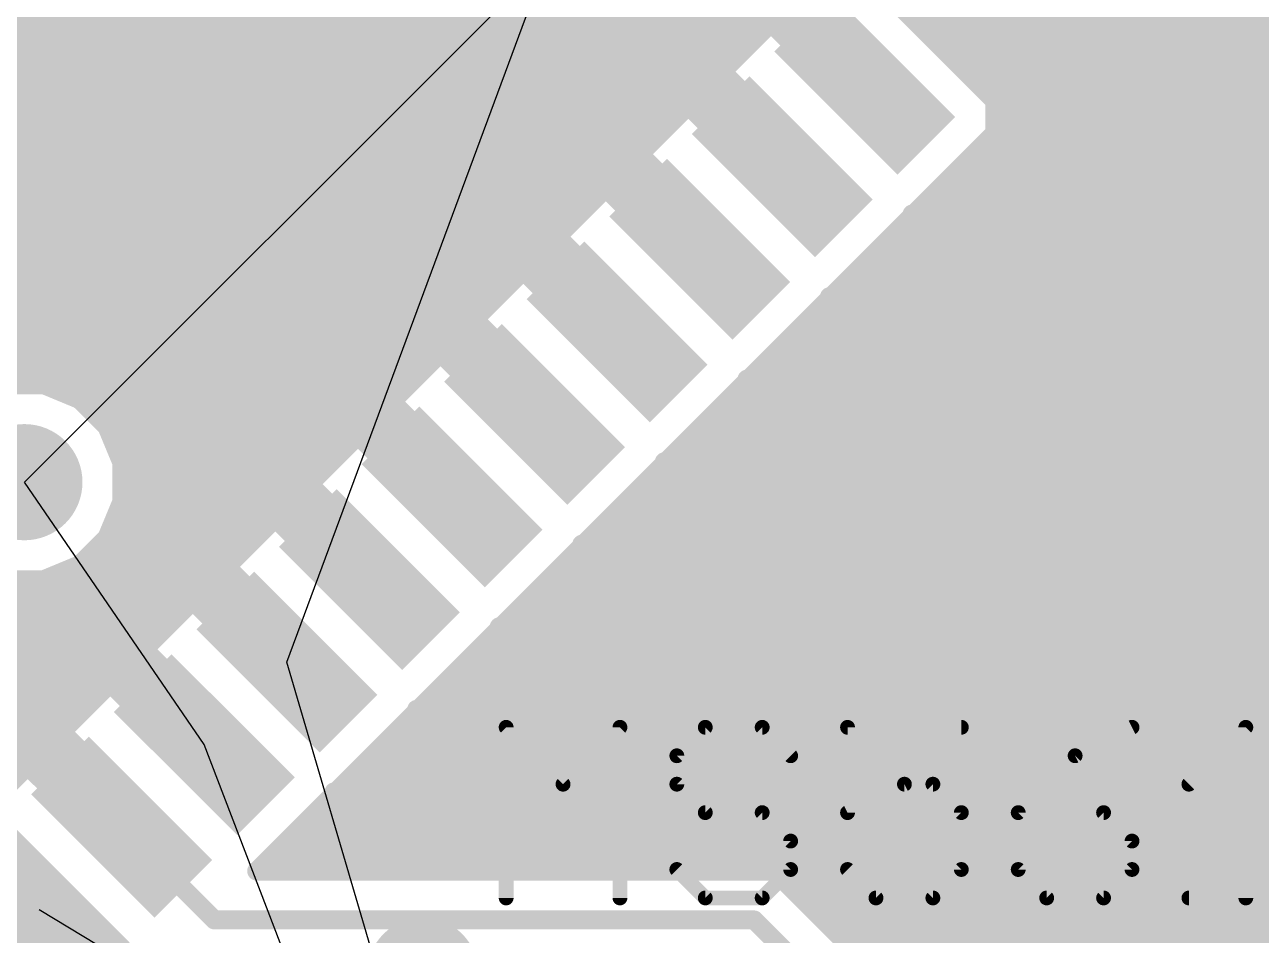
# Model space of a CAD drawing. Extents: x -13 to 61, y -28 to 85.
# Drawn here: x 29 to 37.47, y 50.89 to 57.14 of the extents above; entities that cross this region are included whole.
import ezdxf

# ---------------------------------------------------------------- set-up
doc = ezdxf.new("R2010")
doc.units = 0
for name, color, linetype in [('1', 22, 'CONTINUOUS'), ('18', 82, 'CONTINUOUS'), ('19', 53, 'CONTINUOUS'), ('21', 253, 'CONTINUOUS'), ('25', 253, 'CONTINUOUS'), ('51', 253, 'CONTINUOUS')]:
    doc.layers.add(name, color=color, linetype=linetype)

# ---------------------------------------------------------------- blocks, each defined once
blk = doc.blocks.new('RECT')
blk.add_solid([(-0.5, -0.5), (0.5, -0.5), (-0.5, 0.5), (0.5, 0.5)])
blk = doc.blocks.new('ROUNDV')
at = {"const_width": 0.5}
blk.add_lwpolyline([(0, -0.25, 1), (0, 0.25, 1), (0, -0.25)], format="xyb", dxfattribs=at)

msp = doc.modelspace()

# ---------------------------------------------------------------- linework, layer by layer
at = {"layer": '1'}
for points, const_width in [([(34.4217, 57.6168), (33.8684, 57.0635)], 0.13), ([(35.6477, 56.6145), (34.6454, 57.6168)], 0.13), ([(15.9951, 57.2), (34.0049, 57.2)], 0.13), ([(35.0622, 57.2), (49.3508, 57.2)], 0.13), ([(16.1251, 57.07), (33.8749, 57.07)], 0.13), ([(33.856, 57.0512), (33.3028, 56.4979)], 0.13), ([(33.8684, 57.0512), (33.856, 57.0512)], 0.13), ([(33.8684, 57.0635), (33.8684, 57.0512)], 0.13), ([(35.1922, 57.07), (49.3508, 57.07)], 0.13), ([(16.2551, 56.94), (33.7449, 56.94)], 0.13), ([(35.3222, 56.94), (49.3508, 56.94)], 0.13), ([(16.3851, 56.81), (33.6149, 56.81)], 0.13), ([(35.4522, 56.81), (49.3508, 56.81)], 0.13), ([(16.5151, 56.68), (33.4849, 56.68)], 0.13), ([(35.5822, 56.68), (49.3508, 56.68)], 0.13), ([(35.6477, 56.3909), (35.6477, 56.6145)], 0.13), ([(16.6451, 56.55), (33.3549, 56.55)], 0.13), ([(35.6477, 56.55), (49.3508, 56.55)], 0.13), ([(33.2904, 56.4855), (32.7371, 55.9322)], 0.13), ([(33.3028, 56.4855), (33.2904, 56.4855)], 0.13), ([(33.3028, 56.4979), (33.3028, 56.4855)], 0.13), ([(16.7751, 56.42), (33.2249, 56.42)], 0.13), ([(35.0944, 55.8376), (35.6477, 56.3909)], 0.13), ([(35.6477, 56.42), (49.3508, 56.42)], 0.13), ([(16.9051, 56.29), (33.0949, 56.29)], 0.13), ([(35.5468, 56.29), (49.3508, 56.29)], 0.13), ([(17.0351, 56.16), (32.9649, 56.16)], 0.13), ([(35.4168, 56.16), (49.3508, 56.16)], 0.13), ([(17.1651, 56.03), (32.8349, 56.03)], 0.13), ([(35.2868, 56.03), (49.3508, 56.03)], 0.13), ([(32.7371, 55.9322), (32.7371, 55.9198)], 0.13), ([(17.2951, 55.9), (32.7049, 55.9)], 0.13), ([(32.7247, 55.9198), (32.1714, 55.3665)], 0.13), ([(32.7371, 55.9198), (32.7247, 55.9198)], 0.13), ([(35.1568, 55.9), (49.3508, 55.9)], 0.13), ([(17.4251, 55.77), (32.5749, 55.77)], 0.13), ([(34.5287, 55.2719), (35.082, 55.8252)], 0.13), ([(35.0268, 55.77), (49.3508, 55.77)], 0.13), ([(35.082, 55.8252), (35.082, 55.8376)], 0.13), ([(35.082, 55.8376), (35.0944, 55.8376)], 0.13), ([(17.5551, 55.64), (32.4449, 55.64)], 0.13), ([(34.8968, 55.64), (49.3508, 55.64)], 0.13), ([(17.6851, 55.51), (32.3149, 55.51)], 0.13), ([(34.7668, 55.51), (49.3508, 55.51)], 0.13), ([(17.8151, 55.38), (32.1849, 55.38)], 0.13), ([(32.159, 55.3541), (31.6057, 54.8008)], 0.13), ([(32.1714, 55.3541), (32.159, 55.3541)], 0.13), ([(32.1714, 55.3665), (32.1714, 55.3541)], 0.13), ([(34.6368, 55.38), (49.3508, 55.38)], 0.13), ([(33.963, 54.7062), (34.5163, 55.2595)], 0.13), ([(34.5163, 55.2595), (34.5163, 55.2719)], 0.13), ([(34.5163, 55.2719), (34.5287, 55.2719)], 0.13), ([(17.9451, 55.25), (32.0549, 55.25)], 0.13), ([(34.5068, 55.25), (49.3508, 55.25)], 0.13), ([(18.0751, 55.12), (31.9249, 55.12)], 0.13), ([(34.3768, 55.12), (49.3508, 55.12)], 0.13), ([(18.2051, 54.99), (31.7949, 54.99)], 0.13), ([(34.2468, 54.99), (49.3508, 54.99)], 0.13), ([(18.3351, 54.86), (31.6649, 54.86)], 0.13), ([(34.1168, 54.86), (49.3508, 54.86)], 0.13), ([(31.5933, 54.7884), (31.04, 54.2351)], 0.13), ([(31.6057, 54.7884), (31.5933, 54.7884)], 0.13), ([(31.6057, 54.8008), (31.6057, 54.7884)], 0.13), ([(18.4651, 54.73), (31.5349, 54.73)], 0.13), ([(29.1329, 54.6682), (28.8671, 54.6682)], 0.13), ([(29.3785, 54.5665), (29.1329, 54.6682)], 0.13), ([(33.3974, 54.1405), (33.9507, 54.6938)], 0.13), ([(33.9507, 54.6938), (33.9507, 54.7062)], 0.13), ([(33.9507, 54.7062), (33.963, 54.7062)], 0.13), ([(33.9868, 54.73), (49.3508, 54.73)], 0.13), ([(29.2976, 54.6), (31.4049, 54.6)], 0.13), ([(33.8568, 54.6), (49.3508, 54.6)], 0.13), ([(29.5665, 54.3785), (29.3785, 54.5665)], 0.13), ([(29.475, 54.47), (31.2749, 54.47)], 0.13), ([(33.7268, 54.47), (49.3508, 54.47)], 0.13), ([(29.6682, 54.1329), (29.5665, 54.3785)], 0.13), ([(29.5824, 54.34), (31.1449, 54.34)], 0.13), ([(33.5968, 54.34), (49.3508, 54.34)], 0.13), ([(29.6363, 54.21), (31.0149, 54.21)], 0.13), ([(31.0276, 54.2227), (30.4743, 53.6694)], 0.13), ([(31.04, 54.2227), (31.0276, 54.2227)], 0.13), ([(31.04, 54.2351), (31.04, 54.2227)], 0.13), ([(33.4668, 54.21), (49.3508, 54.21)], 0.13), ([(29.6682, 53.8671), (29.6682, 54.1329)], 0.13), ([(29.6682, 54.08), (30.8849, 54.08)], 0.13), ([(32.8317, 53.5748), (33.385, 54.1281)], 0.13), ([(33.3368, 54.08), (49.3508, 54.08)], 0.13), ([(33.385, 54.1281), (33.385, 54.1405)], 0.13), ([(33.385, 54.1405), (33.3974, 54.1405)], 0.13), ([(29.6682, 53.95), (30.7549, 53.95)], 0.13), ([(33.2068, 53.95), (49.3508, 53.95)], 0.13), ([(29.5665, 53.6215), (29.6682, 53.8671)], 0.13), ([(29.6487, 53.82), (30.6249, 53.82)], 0.13), ([(33.0768, 53.82), (49.3508, 53.82)], 0.13), ([(29.5948, 53.69), (30.4949, 53.69)], 0.13), ([(30.4619, 53.657), (29.9086, 53.1038)], 0.13), ([(30.4743, 53.657), (30.4619, 53.657)], 0.13), ([(30.4743, 53.6694), (30.4743, 53.657)], 0.13), ([(32.9468, 53.69), (49.3508, 53.69)], 0.13), ([(29.3785, 53.4335), (29.5665, 53.6215)], 0.13), ([(29.505, 53.56), (30.3649, 53.56)], 0.13), ([(32.266, 53.0091), (32.8193, 53.5624)], 0.13), ([(32.8168, 53.56), (49.3508, 53.56)], 0.13), ([(32.8193, 53.5624), (32.8193, 53.5748)], 0.13), ([(32.8193, 53.5748), (32.8317, 53.5748)], 0.13), ([(29.1329, 53.3318), (29.3785, 53.4335)], 0.13), ([(29.37, 53.43), (30.2349, 53.43)], 0.13), ([(32.6868, 53.43), (49.3508, 53.43)], 0.13), ([(28.8671, 53.3318), (29.1329, 53.3318)], 0.13), ([(19.8951, 53.3), (30.1049, 53.3)], 0.13), ([(32.5568, 53.3), (49.3508, 53.3)], 0.13), ([(20.0251, 53.17), (29.9749, 53.17)], 0.13), ([(32.4268, 53.17), (49.3508, 53.17)], 0.13), ([(29.8962, 53.0914), (29.343, 52.5381)], 0.13), ([(29.9086, 53.0914), (29.8962, 53.0914)], 0.13), ([(29.9086, 53.1038), (29.9086, 53.0914)], 0.13), ([(20.1551, 53.04), (29.8449, 53.04)], 0.13), ([(31.7003, 52.4435), (32.2536, 52.9967)], 0.13), ([(32.2536, 52.9967), (32.2536, 53.0091)], 0.13), ([(32.2536, 53.0091), (32.266, 53.0091)], 0.13), ([(32.2968, 53.04), (49.3508, 53.04)], 0.13), ([(20.2851, 52.91), (29.7149, 52.91)], 0.13), ([(32.1668, 52.91), (49.3508, 52.91)], 0.13), ([(20.4151, 52.78), (29.5849, 52.78)], 0.13), ([(32.0368, 52.78), (49.3508, 52.78)], 0.13), ([(20.5451, 52.65), (29.4549, 52.65)], 0.13), ([(31.9068, 52.65), (49.3508, 52.65)], 0.13), ([(20.6751, 52.52), (29.3249, 52.52)], 0.13), ([(29.3306, 52.5257), (28.7773, 51.9724)], 0.13), ([(29.343, 52.5257), (29.3306, 52.5257)], 0.13), ([(29.343, 52.5381), (29.343, 52.5257)], 0.13), ([(31.7768, 52.52), (49.3508, 52.52)], 0.13), ([(20.8051, 52.39), (29.1949, 52.39)], 0.13), ([(31.1346, 51.8778), (31.6879, 52.4311)], 0.13), ([(31.6468, 52.39), (49.3508, 52.39)], 0.13), ([(31.6879, 52.4311), (31.6879, 52.4435)], 0.13), ([(31.6879, 52.4435), (31.7003, 52.4435)], 0.13), ([(20.9351, 52.26), (29.0649, 52.26)], 0.13), ([(31.5168, 52.26), (49.3508, 52.26)], 0.13), ([(31.3868, 52.13), (49.3508, 52.13)], 0.13), ([(31.2568, 52), (49.3508, 52)], 0.13), ([(31.1222, 51.8654), (31.1222, 51.8778)], 0.13), ([(31.1222, 51.8778), (31.1346, 51.8778)], 0.13), ([(31.1222, 51.87), (49.3508, 51.87)], 0.13), ([(30.5918, 51.335), (31.1222, 51.8654)], 0.13), ([(29.6669, 51.636), (29.6669, 51.6231)], 0.254), ([(30.9968, 51.74), (49.3508, 51.74)], 0.13), ([(29.6669, 51.636), (30.3029, 51)], 0.13), ([(30.8668, 51.61), (49.3508, 51.61)], 0.13), ([(30.7368, 51.48), (49.3508, 51.48)], 0.13), ([(34.1388, 51.335), (30.5918, 51.335)], 0.13), ([(30.6068, 51.35), (49.3508, 51.35)], 0.13), ([(34.9538, 50.52), (34.1388, 51.335)], 0.13), ([(34.2538, 51.22), (49.3508, 51.22)], 0.13), ([(34.3838, 51.09), (49.3508, 51.09)], 0.13), ([(30.3029, 51), (34, 51)], 0.13), ([(34, 51), (35, 50)], 0.13), ([(34.5138, 50.96), (49.3508, 50.96)], 0.13), ([(34.6438, 50.83), (49.3508, 50.83)], 0.13)]:
    msp.add_lwpolyline(points, dxfattribs=dict(at, const_width=const_width))
for points, const_width in [([(34.0049, 57.1675, 1), (34.0049, 57.2325)], 0.065), ([(35.0622, 57.2325, 1), (35.0622, 57.1675)], 0.065), ([(33.856, 57.0837, 1), (33.856, 57.0187)], 0.065), ([(33.879, 57.0282, 1), (33.8331, 57.0741)], 0.065), ([(33.9009, 57.0635, 1), (33.8359, 57.0635)], 0.065), ([(33.8455, 57.0865, 1), (33.8914, 57.0406)], 0.065), ([(33.8684, 57.0187, 1), (33.8684, 57.0837)], 0.065), ([(33.8749, 57.0375, 1), (33.8749, 57.1025)], 0.065), ([(35.1922, 57.1025, 1), (35.1922, 57.0375)], 0.065), ([(33.8359, 57.0512, 1), (33.9009, 57.0512)], 0.065), ([(33.7449, 56.9075, 1), (33.7449, 56.9725)], 0.065), ([(35.3222, 56.9725, 1), (35.3222, 56.9075)], 0.065), ([(33.6149, 56.7775, 1), (33.6149, 56.8425)], 0.065), ([(35.4522, 56.8425, 1), (35.4522, 56.7775)], 0.065), ([(33.4849, 56.6475, 1), (33.4849, 56.7125)], 0.065), ([(35.5822, 56.7125, 1), (35.5822, 56.6475)], 0.065), ([(35.6802, 56.6145, 1), (35.6152, 56.6145)], 0.065), ([(33.3549, 56.5175, 1), (33.3549, 56.5825)], 0.065), ([(35.6477, 56.5825, 1), (35.6477, 56.5175)], 0.065), ([(35.6247, 56.5916, 1), (35.6707, 56.6375)], 0.065), ([(33.2904, 56.518, 1), (33.2904, 56.453)], 0.065), ([(33.3133, 56.4625, 1), (33.2674, 56.5084)], 0.065), ([(33.3353, 56.4979, 1), (33.2703, 56.4979)], 0.065), ([(33.2798, 56.5208, 1), (33.3257, 56.4749)], 0.065), ([(33.2703, 56.4855, 1), (33.3353, 56.4855)], 0.065), ([(33.3028, 56.453, 1), (33.3028, 56.518)], 0.065), ([(33.2249, 56.3875, 1), (33.2249, 56.4525)], 0.065), ([(35.6477, 56.4525, 1), (35.6477, 56.3875)], 0.065), ([(35.6152, 56.3909, 1), (35.6802, 56.3909)], 0.065), ([(35.6707, 56.3679, 1), (35.6247, 56.4138)], 0.065), ([(33.0949, 56.2575, 1), (33.0949, 56.3225)], 0.065), ([(35.5468, 56.3225, 1), (35.5468, 56.2575)], 0.065), ([(32.9649, 56.1275, 1), (32.9649, 56.1925)], 0.065), ([(35.4168, 56.1925, 1), (35.4168, 56.1275)], 0.065), ([(32.8349, 55.9975, 1), (32.8349, 56.0625)], 0.065), ([(35.2868, 56.0625, 1), (35.2868, 55.9975)], 0.065), ([(32.7696, 55.9322, 1), (32.7046, 55.9322)], 0.065), ([(32.7247, 55.9523, 1), (32.7247, 55.8873)], 0.065), ([(32.7476, 55.8968, 1), (32.7017, 55.9428)], 0.065), ([(32.7141, 55.9552, 1), (32.76, 55.9092)], 0.065), ([(32.7046, 55.9198, 1), (32.7696, 55.9198)], 0.065), ([(32.7049, 55.8675, 1), (32.7049, 55.9325)], 0.065), ([(32.7371, 55.8873, 1), (32.7371, 55.9523)], 0.065), ([(35.1568, 55.9325, 1), (35.1568, 55.8675)], 0.065), ([(32.5749, 55.7375, 1), (32.5749, 55.8025)], 0.065), ([(35.0268, 55.8025, 1), (35.0268, 55.7375)], 0.065), ([(35.1145, 55.8376, 1), (35.0495, 55.8376)], 0.065), ([(35.082, 55.8701, 1), (35.082, 55.8051)], 0.065), ([(35.0495, 55.8252, 1), (35.1145, 55.8252)], 0.065), ([(35.105, 55.8022, 1), (35.059, 55.8482)], 0.065), ([(35.0714, 55.8605, 1), (35.1174, 55.8146)], 0.065), ([(35.0944, 55.8051, 1), (35.0944, 55.8701)], 0.065), ([(32.4449, 55.6075, 1), (32.4449, 55.6725)], 0.065), ([(34.8968, 55.6725, 1), (34.8968, 55.6075)], 0.065), ([(32.3149, 55.4775, 1), (32.3149, 55.5425)], 0.065), ([(34.7668, 55.5425, 1), (34.7668, 55.4775)], 0.065), ([(32.159, 55.3866, 1), (32.159, 55.3216)], 0.065), ([(32.182, 55.3311, 1), (32.136, 55.3771)], 0.065), ([(32.2039, 55.3665, 1), (32.1389, 55.3665)], 0.065), ([(32.1484, 55.3895, 1), (32.1944, 55.3435)], 0.065), ([(32.1714, 55.3216, 1), (32.1714, 55.3866)], 0.065), ([(32.1849, 55.3475, 1), (32.1849, 55.4125)], 0.065), ([(34.6368, 55.4125, 1), (34.6368, 55.3475)], 0.065), ([(32.1389, 55.3541, 1), (32.2039, 55.3541)], 0.065), ([(34.5488, 55.2719, 1), (34.4838, 55.2719)], 0.065), ([(34.5163, 55.3044, 1), (34.5163, 55.2394)], 0.065), ([(34.5393, 55.2365, 1), (34.4934, 55.2825)], 0.065), ([(34.5058, 55.2949, 1), (34.5517, 55.2489)], 0.065), ([(34.5287, 55.2394, 1), (34.5287, 55.3044)], 0.065), ([(32.0549, 55.2175, 1), (32.0549, 55.2825)], 0.065), ([(34.5068, 55.2825, 1), (34.5068, 55.2175)], 0.065), ([(34.4838, 55.2595, 1), (34.5488, 55.2595)], 0.065), ([(31.9249, 55.0875, 1), (31.9249, 55.1525)], 0.065), ([(34.3768, 55.1525, 1), (34.3768, 55.0875)], 0.065), ([(31.7949, 54.9575, 1), (31.7949, 55.0225)], 0.065), ([(34.2468, 55.0225, 1), (34.2468, 54.9575)], 0.065), ([(31.6649, 54.8275, 1), (31.6649, 54.8925)], 0.065), ([(34.1168, 54.8925, 1), (34.1168, 54.8275)], 0.065), ([(31.5933, 54.8209, 1), (31.5933, 54.7559)], 0.065), ([(31.6163, 54.7654, 1), (31.5703, 54.8114)], 0.065), ([(31.6382, 54.8008, 1), (31.5732, 54.8008)], 0.065), ([(31.5827, 54.8238, 1), (31.6287, 54.7778)], 0.065), ([(31.5732, 54.7884, 1), (31.6382, 54.7884)], 0.065), ([(31.6057, 54.7559, 1), (31.6057, 54.8209)], 0.065), ([(29.1453, 54.6982, 1), (29.1205, 54.6382)], 0.065), ([(29.1329, 54.6357, 1), (29.1329, 54.7007)], 0.065), ([(31.5349, 54.6975, 1), (31.5349, 54.7625)], 0.065), ([(33.9832, 54.7062, 1), (33.9182, 54.7062)], 0.065), ([(33.9507, 54.7387, 1), (33.9507, 54.6737)], 0.065), ([(33.9182, 54.6938, 1), (33.9832, 54.6938)], 0.065), ([(33.9736, 54.6708, 1), (33.9277, 54.7168)], 0.065), ([(33.9401, 54.7292, 1), (33.986, 54.6832)], 0.065), ([(33.9868, 54.7625, 1), (33.9868, 54.6975)], 0.065), ([(33.963, 54.6737, 1), (33.963, 54.7387)], 0.065), ([(29.2976, 54.6325, 1), (29.2976, 54.5675)], 0.065), ([(31.4049, 54.5675, 1), (31.4049, 54.6325)], 0.065), ([(33.8568, 54.6325, 1), (33.8568, 54.5675)], 0.065), ([(29.4015, 54.5894, 1), (29.3555, 54.5435)], 0.065), ([(29.3661, 54.5364, 1), (29.3909, 54.5965)], 0.065), ([(29.475, 54.5025, 1), (29.475, 54.4375)], 0.065), ([(31.2749, 54.4375, 1), (31.2749, 54.5025)], 0.065), ([(33.7268, 54.5025, 1), (33.7268, 54.4375)], 0.065), ([(29.5965, 54.3909, 1), (29.5364, 54.3661)], 0.065), ([(29.5435, 54.3555, 1), (29.5894, 54.4015)], 0.065), ([(29.5824, 54.3725, 1), (29.5824, 54.3075)], 0.065), ([(31.1449, 54.3075, 1), (31.1449, 54.3725)], 0.065), ([(33.5968, 54.3725, 1), (33.5968, 54.3075)], 0.065), ([(29.6363, 54.2425, 1), (29.6363, 54.1775)], 0.065), ([(31.0276, 54.2552, 1), (31.0276, 54.1902)], 0.065), ([(31.0506, 54.1997, 1), (31.0046, 54.2457)], 0.065), ([(31.0725, 54.2351, 1), (31.0075, 54.2351)], 0.065), ([(31.017, 54.2581, 1), (31.063, 54.2121)], 0.065), ([(31.0075, 54.2227, 1), (31.0725, 54.2227)], 0.065), ([(31.0149, 54.1775, 1), (31.0149, 54.2425)], 0.065), ([(31.04, 54.1902, 1), (31.04, 54.2552)], 0.065), ([(33.4668, 54.2425, 1), (33.4668, 54.1775)], 0.065), ([(29.7007, 54.1329, 1), (29.6357, 54.1329)], 0.065), ([(29.6682, 54.1125, 1), (29.6682, 54.0475)], 0.065), ([(29.6382, 54.1205, 1), (29.6982, 54.1453)], 0.065), ([(30.8849, 54.0475, 1), (30.8849, 54.1125)], 0.065), ([(33.3368, 54.1125, 1), (33.3368, 54.0475)], 0.065), ([(33.4175, 54.1405, 1), (33.3525, 54.1405)], 0.065), ([(33.385, 54.173, 1), (33.385, 54.108)], 0.065), ([(33.3525, 54.1281, 1), (33.4175, 54.1281)], 0.065), ([(33.4079, 54.1051, 1), (33.362, 54.1511)], 0.065), ([(33.3744, 54.1635, 1), (33.4203, 54.1175)], 0.065), ([(33.3974, 54.108, 1), (33.3974, 54.173)], 0.065), ([(29.6682, 53.9825, 1), (29.6682, 53.9175)], 0.065), ([(30.7549, 53.9175, 1), (30.7549, 53.9825)], 0.065), ([(33.2068, 53.9825, 1), (33.2068, 53.9175)], 0.065), ([(29.6487, 53.8525, 1), (29.6487, 53.7875)], 0.065), ([(29.6357, 53.8671, 1), (29.7007, 53.8671)], 0.065), ([(29.6982, 53.8546, 1), (29.6382, 53.8795)], 0.065), ([(30.6249, 53.7875, 1), (30.6249, 53.8525)], 0.065), ([(33.0768, 53.8525, 1), (33.0768, 53.7875)], 0.065), ([(29.5948, 53.7225, 1), (29.5948, 53.6575)], 0.065), ([(30.4619, 53.6895, 1), (30.4619, 53.6245)], 0.065), ([(30.4849, 53.6341, 1), (30.4389, 53.68)], 0.065), ([(30.5068, 53.6694, 1), (30.4418, 53.6694)], 0.065), ([(30.4513, 53.6924, 1), (30.4973, 53.6465)], 0.065), ([(30.4743, 53.6245, 1), (30.4743, 53.6895)], 0.065), ([(30.4949, 53.6575, 1), (30.4949, 53.7225)], 0.065), ([(32.9468, 53.7225, 1), (32.9468, 53.6575)], 0.065), ([(29.505, 53.5925, 1), (29.505, 53.5275)], 0.065), ([(29.5364, 53.6339, 1), (29.5965, 53.6091)], 0.065), ([(29.5894, 53.5985, 1), (29.5435, 53.6445)], 0.065), ([(30.3649, 53.5275, 1), (30.3649, 53.5925)], 0.065), ([(30.4418, 53.657, 1), (30.5068, 53.657)], 0.065), ([(32.8168, 53.5925, 1), (32.8168, 53.5275)], 0.065), ([(32.8518, 53.5748, 1), (32.7868, 53.5748)], 0.065), ([(32.8193, 53.6073, 1), (32.8193, 53.5423)], 0.065), ([(32.8423, 53.5395, 1), (32.7963, 53.5854)], 0.065), ([(32.8087, 53.5978, 1), (32.8547, 53.5518)], 0.065), ([(32.8317, 53.5423, 1), (32.8317, 53.6073)], 0.065), ([(32.7868, 53.5624, 1), (32.8518, 53.5624)], 0.065), ([(29.37, 53.4625, 1), (29.37, 53.3975)], 0.065), ([(29.3555, 53.4565, 1), (29.4015, 53.4105)], 0.065), ([(29.3909, 53.4035, 1), (29.3661, 53.4636)], 0.065), ([(30.2349, 53.3975, 1), (30.2349, 53.4625)], 0.065), ([(32.6868, 53.4625, 1), (32.6868, 53.3975)], 0.065), ([(29.1205, 53.3618, 1), (29.1453, 53.3018)], 0.065), ([(29.1329, 53.2993, 1), (29.1329, 53.3643)], 0.065), ([(30.1049, 53.2675, 1), (30.1049, 53.3325)], 0.065), ([(32.5568, 53.3325, 1), (32.5568, 53.2675)], 0.065), ([(29.9749, 53.1375, 1), (29.9749, 53.2025)], 0.065), ([(32.4268, 53.2025, 1), (32.4268, 53.1375)], 0.065), ([(29.8962, 53.1239, 1), (29.8962, 53.0589)], 0.065), ([(29.9192, 53.0684, 1), (29.8733, 53.1143)], 0.065), ([(29.9411, 53.1038, 1), (29.8761, 53.1038)], 0.065), ([(29.8761, 53.0914, 1), (29.9411, 53.0914)], 0.065), ([(29.8857, 53.1267, 1), (29.9316, 53.0808)], 0.065), ([(29.9086, 53.0589, 1), (29.9086, 53.1239)], 0.065), ([(29.8449, 53.0075, 1), (29.8449, 53.0725)], 0.065), ([(32.2861, 53.0091, 1), (32.2211, 53.0091)], 0.065), ([(32.2536, 53.0416, 1), (32.2536, 52.9766)], 0.065), ([(32.2766, 52.9738, 1), (32.2306, 53.0197)], 0.065), ([(32.243, 53.0321, 1), (32.289, 52.9862)], 0.065), ([(32.2968, 53.0725, 1), (32.2968, 53.0075)], 0.065), ([(32.266, 52.9766, 1), (32.266, 53.0416)], 0.065), ([(29.7149, 52.8775, 1), (29.7149, 52.9425)], 0.065), ([(32.1668, 52.9425, 1), (32.1668, 52.8775)], 0.065), ([(32.2211, 52.9967, 1), (32.2861, 52.9967)], 0.065), ([(29.5849, 52.7475, 1), (29.5849, 52.8125)], 0.065), ([(32.0368, 52.8125, 1), (32.0368, 52.7475)], 0.065), ([(29.4549, 52.6175, 1), (29.4549, 52.6825)], 0.065), ([(31.9068, 52.6825, 1), (31.9068, 52.6175)], 0.065), ([(29.3306, 52.5582, 1), (29.3306, 52.4932)], 0.065), ([(29.3535, 52.5027, 1), (29.3076, 52.5487)], 0.065), ([(29.3755, 52.5381, 1), (29.3105, 52.5381)], 0.065), ([(29.32, 52.561, 1), (29.3659, 52.5151)], 0.065), ([(29.3105, 52.5257, 1), (29.3755, 52.5257)], 0.065), ([(29.3249, 52.4875, 1), (29.3249, 52.5525)], 0.065), ([(29.343, 52.4932, 1), (29.343, 52.5582)], 0.065), ([(31.7768, 52.5525, 1), (31.7768, 52.4875)], 0.065), ([(29.1949, 52.3575, 1), (29.1949, 52.4225)], 0.065), ([(31.6468, 52.4225, 1), (31.6468, 52.3575)], 0.065), ([(31.7204, 52.4435, 1), (31.6554, 52.4435)], 0.065), ([(31.6879, 52.476, 1), (31.6879, 52.411)], 0.065), ([(31.6554, 52.4311, 1), (31.7204, 52.4311)], 0.065), ([(31.7109, 52.4081, 1), (31.6649, 52.454)], 0.065), ([(31.6773, 52.4664, 1), (31.7233, 52.4205)], 0.065), ([(31.7003, 52.411, 1), (31.7003, 52.476)], 0.065), ([(29.0649, 52.2275, 1), (29.0649, 52.2925)], 0.065), ([(31.5168, 52.2925, 1), (31.5168, 52.2275)], 0.065), ([(31.3868, 52.1625, 1), (31.3868, 52.0975)], 0.065), ([(31.2568, 52.0325, 1), (31.2568, 51.9675)], 0.065), ([(31.1547, 51.8778, 1), (31.0897, 51.8778)], 0.065), ([(31.1222, 51.9103, 1), (31.1222, 51.8453)], 0.065), ([(31.1222, 51.9025, 1), (31.1222, 51.8375)], 0.065), ([(31.1116, 51.9008, 1), (31.1576, 51.8548)], 0.065), ([(31.1346, 51.8453, 1), (31.1346, 51.9103)], 0.065), ([(31.0897, 51.8654, 1), (31.1547, 51.8654)], 0.065), ([(31.1452, 51.8424, 1), (31.0992, 51.8884)], 0.065), ([(29.7304, 51.636, 1), (29.6034, 51.636)], 0.127), ([(30.9968, 51.7725, 1), (30.9968, 51.7075)], 0.065), ([(29.6034, 51.6231, 1), (29.7304, 51.6231)], 0.127), ([(29.6899, 51.659, 1), (29.6439, 51.6131)], 0.065), ([(30.8668, 51.6425, 1), (30.8668, 51.5775)], 0.065), ([(30.7368, 51.5125, 1), (30.7368, 51.4475)], 0.065), ([(30.5918, 51.3675, 1), (30.5918, 51.3025)], 0.065), ([(30.5689, 51.358, 1), (30.6148, 51.312)], 0.065), ([(30.6068, 51.3825, 1), (30.6068, 51.3175)], 0.065), ([(34.1617, 51.358, 1), (34.1158, 51.312)], 0.065), ([(34.1388, 51.3025, 1), (34.1388, 51.3675)], 0.065), ([(34.2538, 51.2525, 1), (34.2538, 51.1875)], 0.065), ([(34.3838, 51.1225, 1), (34.3838, 51.0575)], 0.065), ([(30.3029, 51.0325, 1), (30.3029, 50.9675)], 0.065), ([(30.28, 50.977, 1), (30.3259, 51.023)], 0.065), ([(34.023, 51.023, 1), (33.977, 50.977)], 0.065), ([(34, 50.9675, 1), (34, 51.0325)], 0.065), ([(34.5138, 50.9925, 1), (34.5138, 50.9275)], 0.065), ([(34.6438, 50.8625, 1), (34.6438, 50.7975)], 0.065)]:
    msp.add_lwpolyline(points, format="xyb", dxfattribs=dict(at, const_width=const_width))
at = {"layer": '19'}
for p, q in [((30.7983, 52.7674), (33.6267, 60.4042)), ((29, 54), (33, 58)), ((30.2326, 52.2017), (29, 54)), ((31.61, 50), (30.7983, 52.7674)), ((31.59, 48.66), (30.2326, 52.2017)), ((35, 47.5), (29.1012, 51.0704))]:
    msp.add_line(p, q, dxfattribs=at)
at = {"layer": '21', "const_width": 0.1524}
msp.add_lwpolyline([(34.9504, 58), (25, 48.0496)], dxfattribs=at)
at = {"layer": '21', "const_width": 0.254}
msp.add_lwpolyline([(31.73, 50.381, 1), (31.73, 50.889, 1), (31.73, 50.381)], format="xyb", dxfattribs=at)
at = {"layer": '25', "const_width": 0.0508}
for points in [[(32.3188, 52.3382, 1), (32.2828, 52.3022)], [(32.3262, 52.3202, 1), (32.2754, 52.3202)], [(33.1058, 52.3202, 1), (33.055, 52.3202)], [(33.0984, 52.3022, 1), (33.0624, 52.3382)], [(33.6651, 52.3456, 1), (33.6651, 52.2948)], [(33.6831, 52.3022, 1), (33.6471, 52.3382)], [(34.0729, 52.3382, 1), (34.0369, 52.3022)], [(34.0549, 52.2948, 1), (34.0549, 52.3456)], [(34.6396, 52.3456, 1), (34.6396, 52.2948)], [(34.665, 52.3202, 1), (34.6142, 52.3202)], [(35.4192, 52.2948, 1), (35.4192, 52.3456)], [(36.5999, 52.2975, 1), (36.5772, 52.3429)], [(37.3936, 52.3202, 1), (37.3428, 52.3202)], [(37.3861, 52.3022, 1), (37.3502, 52.3382)], [(33.4522, 52.1433, 1), (33.4882, 52.1073)], [(33.4956, 52.1253, 1), (33.4448, 52.1253)], [(34.2318, 52.1073, 1), (34.2678, 52.1433)], [(36.1874, 52.148, 1), (36.2101, 52.1026)], [(36.2167, 52.1073, 1), (36.1808, 52.1433)], [(32.6726, 51.9484, 1), (32.7086, 51.9124)], [(32.6726, 51.9124, 1), (32.7086, 51.9484)], [(33.4882, 51.9484, 1), (33.4522, 51.9124)], [(33.4448, 51.9304, 1), (33.4956, 51.9304)], [(35.0294, 51.9558, 1), (35.0294, 51.905)], [(35.0407, 51.9077, 1), (35.018, 51.9531)], [(35.2423, 51.9484, 1), (35.2063, 51.9124)], [(35.2243, 51.905, 1), (35.2243, 51.9558)], [(36.9604, 51.9484, 1), (36.9963, 51.9124)], [(33.6651, 51.7609, 1), (33.6651, 51.7101)], [(33.6471, 51.7175, 1), (33.6831, 51.7535)], [(34.0729, 51.7535, 1), (34.0369, 51.7175)], [(34.0549, 51.7101, 1), (34.0549, 51.7609)], [(34.6282, 51.7582, 1), (34.651, 51.7128)], [(35.4446, 51.7355, 1), (35.3938, 51.7355)], [(35.4012, 51.7175, 1), (35.4372, 51.7535)], [(35.791, 51.7535, 1), (35.827, 51.7175)], [(35.8344, 51.7355, 1), (35.7836, 51.7355)], [(35.809, 51.7609, 1), (35.809, 51.7101)], [(36.4116, 51.7535, 1), (36.3757, 51.7175)], [(36.3937, 51.7101, 1), (36.3937, 51.7609)], [(34.6142, 51.7355, 1), (34.665, 51.7355)], [(34.2752, 51.5406, 1), (34.2244, 51.5406)], [(34.2318, 51.5226, 1), (34.2678, 51.5586)], [(36.614, 51.5406, 1), (36.5632, 51.5406)], [(36.5706, 51.5226, 1), (36.6065, 51.5586)], [(33.4882, 51.3637, 1), (33.4522, 51.3277)], [(34.2244, 51.3457, 1), (34.2752, 51.3457)], [(34.2678, 51.3277, 1), (34.2318, 51.3637)], [(34.6576, 51.3637, 1), (34.6216, 51.3277)], [(35.3938, 51.3457, 1), (35.4446, 51.3457)], [(35.4372, 51.3277, 1), (35.4012, 51.3637)], [(35.827, 51.3637, 1), (35.791, 51.3277)], [(35.7836, 51.3457, 1), (35.8344, 51.3457)], [(36.5632, 51.3457, 1), (36.614, 51.3457)], [(36.6065, 51.3277, 1), (36.5706, 51.3637)], [(32.2754, 51.1508, 1), (32.3262, 51.1508)], [(33.055, 51.1508, 1), (33.1058, 51.1508)], [(33.6651, 51.1762, 1), (33.6651, 51.1254)], [(33.6471, 51.1328, 1), (33.6831, 51.1688)], [(34.0369, 51.1688, 1), (34.0729, 51.1328)], [(34.0549, 51.1254, 1), (34.0549, 51.1762)], [(34.8345, 51.1762, 1), (34.8345, 51.1254)], [(34.8165, 51.1328, 1), (34.8525, 51.1688)], [(35.2063, 51.1688, 1), (35.2423, 51.1328)], [(35.2243, 51.1254, 1), (35.2243, 51.1762)], [(36.0039, 51.1762, 1), (36.0039, 51.1254)], [(35.9859, 51.1328, 1), (36.0218, 51.1688)], [(36.3757, 51.1688, 1), (36.4116, 51.1328)], [(36.3937, 51.1254, 1), (36.3937, 51.1762)], [(36.9784, 51.1762, 1), (36.9784, 51.1254)], [(37.3428, 51.1508, 1), (37.3936, 51.1508)]]:
    msp.add_lwpolyline(points, format="xyb", dxfattribs=at)
at = {"layer": '25', "const_width": 0.1016}
for points in [[(32.3008, 51.1508), (32.3008, 52.3202)], [(32.3008, 52.3202), (32.6906, 51.9304)], [(32.6906, 51.9304), (33.0804, 52.3202)], [(33.0804, 52.3202), (33.0804, 51.1508)], [(33.6651, 52.3202), (33.4702, 52.1253)], [(34.0549, 52.3202), (33.6651, 52.3202)], [(34.2498, 52.1253), (34.0549, 52.3202)], [(35.4192, 52.3202), (34.6396, 52.3202)], [(34.6396, 52.3202), (34.6396, 51.7355)], [(36.5886, 52.3202), (36.1988, 52.1253)], [(36.9784, 51.9304), (37.3682, 52.3202)], [(37.3682, 52.3202), (37.3682, 51.1508)], [(33.4702, 52.1253), (33.4702, 51.9304)], [(36.1988, 52.1253), (35.809, 51.7355)], [(33.4702, 51.9304), (33.6651, 51.7355)], [(34.6396, 51.7355), (35.0294, 51.9304)], [(35.0294, 51.9304), (35.2243, 51.9304)], [(35.2243, 51.9304), (35.4192, 51.7355)], [(33.6651, 51.7355), (34.0549, 51.7355)], [(34.0549, 51.7355), (34.2498, 51.5406)], [(35.4192, 51.7355), (35.4192, 51.3457)], [(35.809, 51.7355), (35.809, 51.3457)], [(36.3937, 51.7355), (35.809, 51.7355)], [(36.5886, 51.5406), (36.3937, 51.7355)], [(34.2498, 51.5406), (34.2498, 51.3457)], [(36.5886, 51.3457), (36.5886, 51.5406)], [(33.6651, 51.1508), (33.4702, 51.3457)], [(34.2498, 51.3457), (34.0549, 51.1508)], [(34.8345, 51.1508), (34.6396, 51.3457)], [(35.4192, 51.3457), (35.2243, 51.1508)], [(35.809, 51.3457), (36.0039, 51.1508)], [(36.3937, 51.1508), (36.5886, 51.3457)], [(34.0549, 51.1508), (33.6651, 51.1508)], [(35.2243, 51.1508), (34.8345, 51.1508)], [(36.0039, 51.1508), (36.3937, 51.1508)], [(36.9784, 51.1508), (37.758, 51.1508)]]:
    msp.add_lwpolyline(points, dxfattribs=at)

# ---------------------------------------------------------------- block references
at = {"layer": '1', "xscale": 0.5588, "yscale": 1.1938, "rotation": 45}
for p in [(34.7581, 56.7272), (34.1924, 56.1615), (33.6267, 55.5958), (33.061, 55.0302), (32.4953, 54.4645), (31.9296, 53.8988), (31.364, 53.3331), (30.7983, 52.7674), (30.2326, 52.2017), (29.6669, 51.636), (29.1012, 51.0704), (28.5355, 50.5047)]:
    msp.add_blockref('RECT', p, dxfattribs=at)
at = {"layer": '18', "xscale": 0.7964, "yscale": 0.7964}
msp.add_blockref('ROUNDV', (29, 54), dxfattribs=at)
msp.add_blockref('ROUNDV', (29, 54), dxfattribs=at)
at = {"layer": '51', "xscale": 1.0922, "yscale": 0.4572, "rotation": 135}
for p in [(34.6442, 56.85), (34.0785, 56.2843), (33.5129, 55.7186), (32.9472, 55.1529), (32.3815, 54.5872), (31.8158, 54.0215), (31.2501, 53.4558), (30.6844, 52.8902), (30.1187, 52.3245), (29.5531, 51.7588), (28.9874, 51.1931)]:
    msp.add_blockref('RECT', p, dxfattribs=at)

doc.saveas('drawing.dxf')
